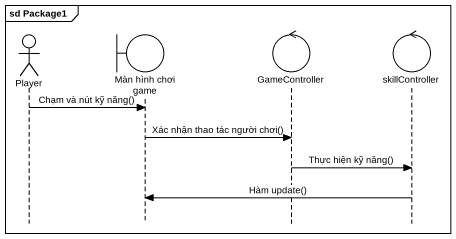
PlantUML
@startuml
mainframe sd Package1
hide footbox
actor Player
boundary "Màn hình chơi game" as Màn_hình_chơi_game
control GameController
control skillController

Player -> Màn_hình_chơi_game : Chạm và nút kỹ năng()
Màn_hình_chơi_game -> GameController : Xác nhận thao tác người chơi()
GameController -> skillController : Thực hiện kỹ năng()
skillController -> Màn_hình_chơi_game : Hàm update()
@enduml
